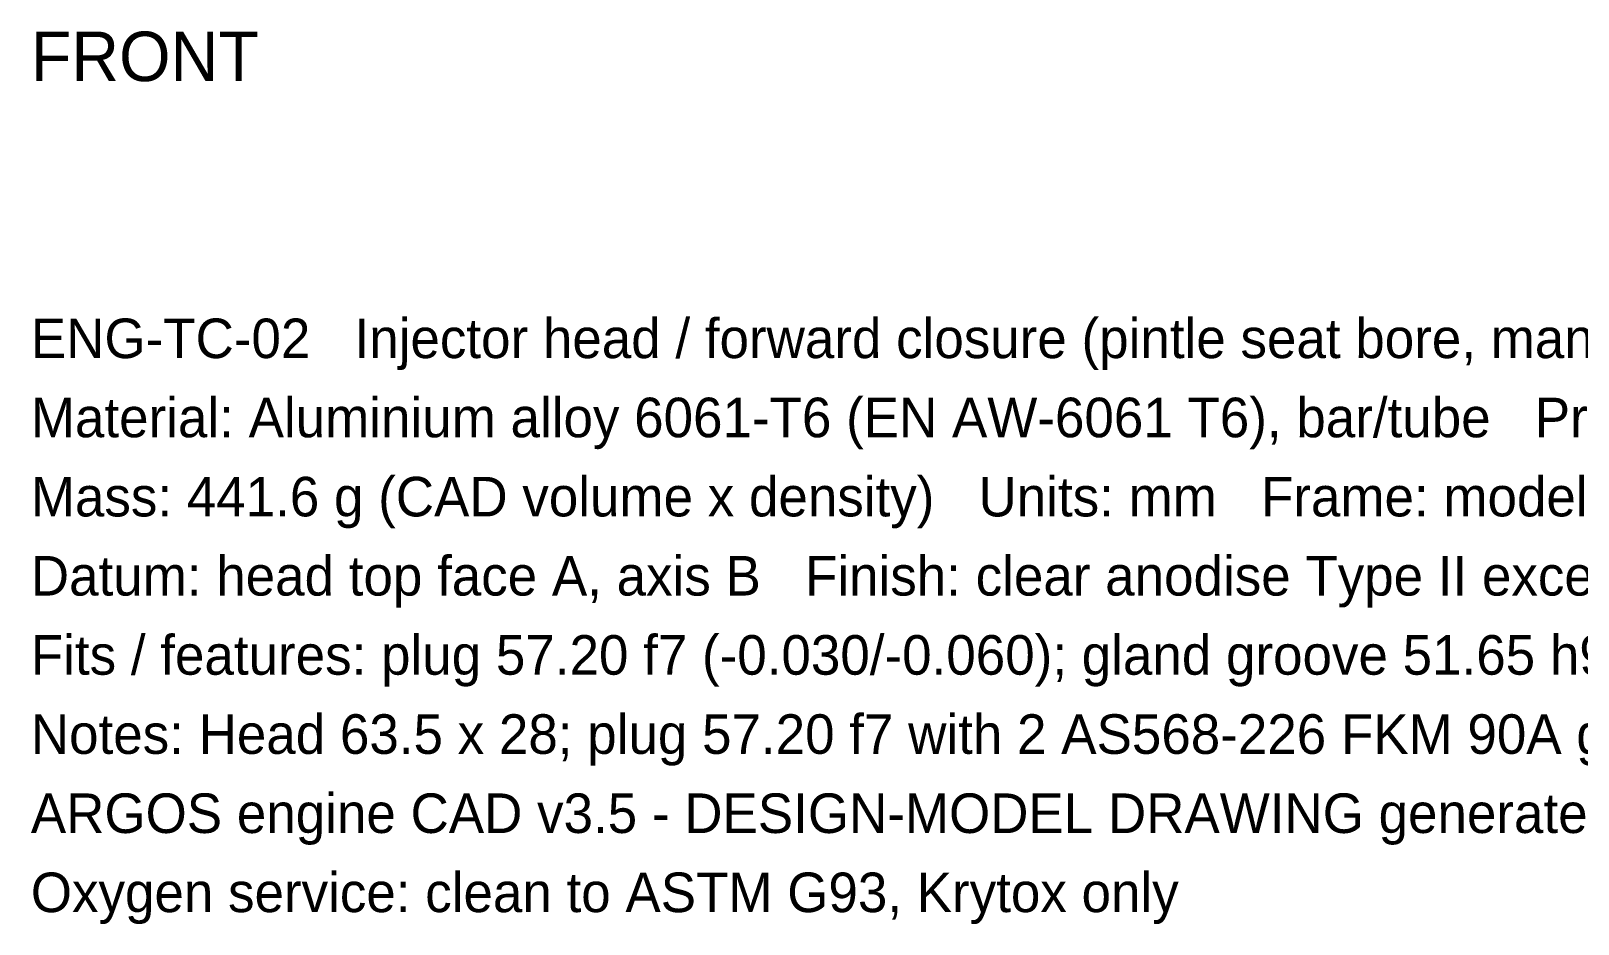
# Model space of a CAD drawing. Header units: millimetres. Extents: x 0 to 278, y -49 to 180.
# Drawn here: x 0 to 78.1, y -48.6 to -3.5 of the extents above; entities that cross this region are included whole.
import ezdxf

# ---------------------------------------------------------------- set-up
doc = ezdxf.new("R2010")
doc.units = ezdxf.units.MM
doc.layers.add('FRONT_VISIBLE', color=7, linetype='Continuous')

msp = doc.modelspace()

# ---------------------------------------------------------------- texts
for s, p in [('ENG-TC-02   Injector head / forward closure (pintle seat bore, manifold, Pc and torch ports, E1-M filter bore and inlet fl', (0, -20)), ('Material: Aluminium alloy 6061-T6 (EN AW-6061 T6), bar/tube   Process: CNC lathe + 3-axis mill (2 setups)', (0, -24)), ('Mass: 441.6 g (CAD volume x density)   Units: mm   Frame: modelling frame (+Z forward)   Bounding box: 63.50 x 63.50 x 66.00', (0, -28)), ('Datum: head top face A, axis B   Finish: clear anodise Type II except threads and gland; oxygen-clean per ASTM G93 / CGA G-4.1   Heat treatment: T6 as supplied', (0, -32)), ('Fits / features: plug 57.20 f7 (-0.030/-0.060); gland groove 51.65 h9 x 4.85 +0.13/0, Ra 0.8 groove bottom, Ra 1.6 flanks (Parker ORD 5700); M14x1-6H x 10, M10x1-6H x 10, 1/4-18 NPT, M5-6H x 6.5, M4-6H; filter bore 14', (0, -36)), ('Notes: Head 63.5 x 28; plug 57.20 f7 with 2 AS568-226 FKM 90A glands (51.65 h9 groove, 4.85 wide); M14x1 seat-insert bore; 10 mm manifold bore; 1/4-18 NPT Pc tap (105 deg, 1/8 in sense line < 0.3 m) with 2 mm passage to the fac', (0, -40)), ('ARGOS engine CAD v3.5 - DESIGN-MODEL DRAWING generated from the solid; dimensions from the model; general tolerances ISO 2768-m unless a fit is listed; NOT released for fabrication (Mechanical, 2026-10-13)', (0, -44)), ('Oxygen service: clean to ASTM G93, Krytox only', (0, -48))]:
    msp.add_text(s, height=2).set_placement(p)
at = {"layer": 'FRONT_VISIBLE'}
msp.add_text('FRONT', height=2.5, dxfattribs=at).set_placement((0, -6))

doc.saveas('drawing.dxf')
